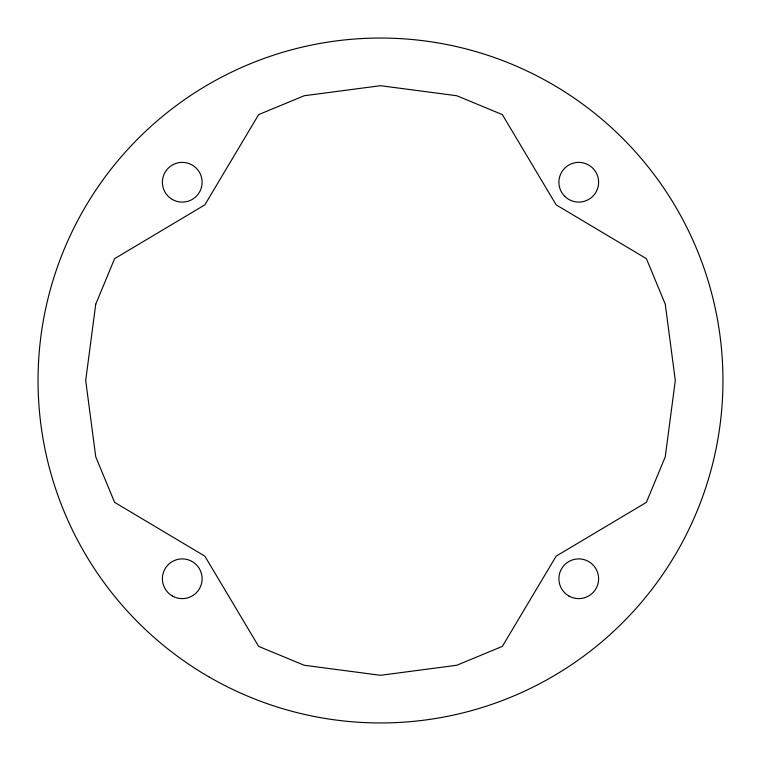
<?xml version="1.0" encoding="UTF-8"?>
<svg xmlns="http://www.w3.org/2000/svg" width="761" height="761" viewBox="0 0 761 761"><rect width="100%" height="100%" fill="white"/><g stroke="black" fill="none" stroke-linecap="round" stroke-linejoin="round"><path stroke-width="1.14" d="M95.743 304.2L85.698 380.5L95.743 456.8L114.616 502.355L204.852 556.148L258.645 646.384L304.2 665.257L380.5 675.302L456.8 665.257L502.355 646.384L556.148 556.148L646.384 502.355L665.257 456.8L675.302 380.5L665.257 304.2L646.384 258.645L556.148 204.852L502.355 114.616L456.8 95.743L380.5 85.698L304.2 95.743L258.645 114.616L204.852 204.852L114.616 258.645L95.743 304.2M209.275 677.071A342.45 342.45 0 0 0 722.95 380.5A342.45 342.45 0 0 0 209.275 83.929A342.45 342.45 0 0 0 209.275 677.071M172.319 199.449A19.862 19.862 0 0 0 202.112 182.25A19.862 19.862 0 0 0 172.319 165.051A19.862 19.862 0 0 0 172.319 199.449M564.71 196.29A19.862 19.862 0 0 0 597.937 187.387A19.862 19.862 0 0 0 573.613 163.063A19.862 19.862 0 0 0 564.71 196.29M568.819 595.949A19.862 19.862 0 0 0 598.612 578.75A19.862 19.862 0 0 0 568.819 561.551A19.862 19.862 0 0 0 568.819 595.949M172.319 595.949A19.862 19.862 0 0 0 202.112 578.75A19.862 19.862 0 0 0 172.319 561.551A19.862 19.862 0 0 0 172.319 595.949"/></g></svg>
